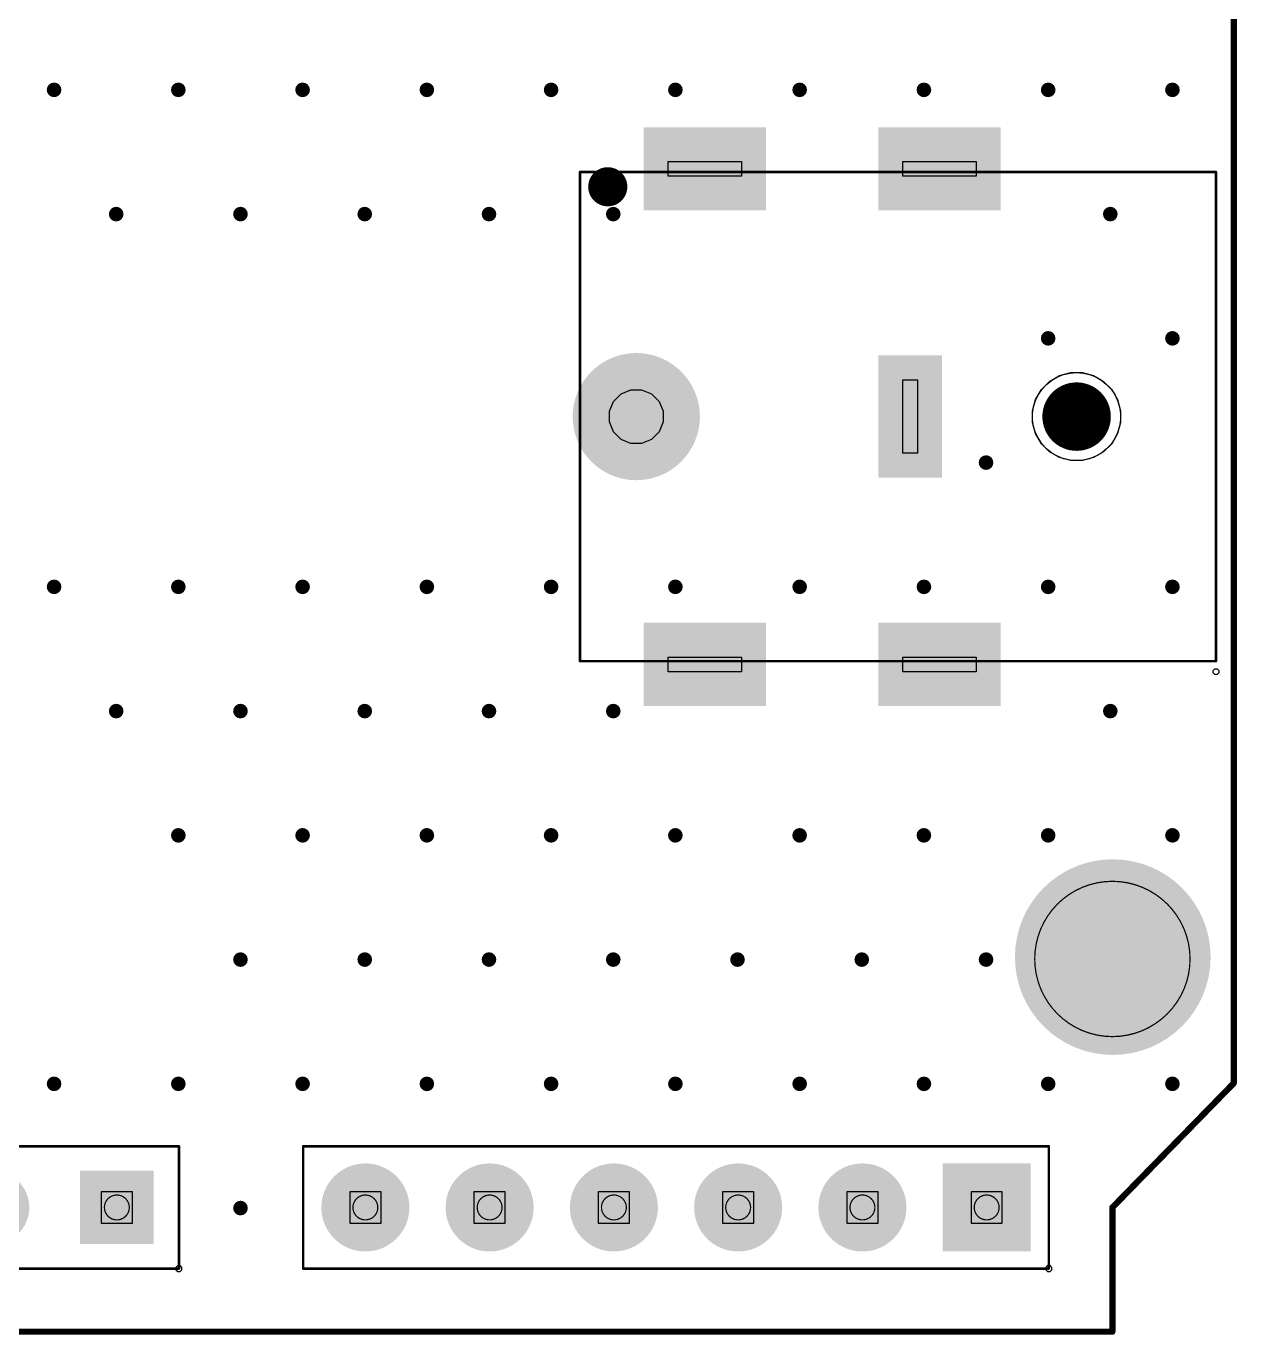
# Model space of a CAD drawing. Header units: inches. Extents: x -0.1 to 68.6, y -0.1 to 53.5.
# Drawn here: x 43.88 to 68.63, y -0.05 to 26.7 of the extents above; entities that cross this region are included whole.
import ezdxf

# ---------------------------------------------------------------- set-up
doc = ezdxf.new("R2010")
doc.units = ezdxf.units.IN
for name, color, linetype in [('Keep-Out Layer', 6, 'Continuous'), ('Mechanical 1', 6, 'Continuous'), ('Mechanical 2', 216, 'Continuous'), ('Mechanical 6', 56, 'Continuous'), ('Mechanical 8', 56, 'Continuous'), ('Mechanical 9', 56, 'Continuous'), ('Multi-Layer', 9, 'Continuous'), ('Pad Holes', 156, 'Continuous'), ('Via Holes', 16, 'Continuous')]:
    doc.layers.add(name, color=color, linetype=linetype)

# ---------------------------------------------------------------- blocks, each defined once
blk = doc.blocks.new('DC_IN_TH_KH_DC_007B_2_1G_6')
at = {"layer": 'Multi-Layer'}
for points in [[(-5.915, 1.85), (-5.915, 4.35), (-4.215, 4.35), (-4.215, 1.85)], [(4.215, 1.85), (4.215, 4.35), (5.915, 4.35), (5.915, 1.85)], [(1.25, 1.85), (-1.25, 1.85), (-1.25, 3.15), (1.25, 3.15)], [(-5.915, -2.95), (-5.915, -0.45), (-4.215, -0.45), (-4.215, -2.95)], [(4.215, -2.95), (4.215, -0.45), (5.915, -0.45), (5.915, -2.95)]]:
    blk.add_hatch(color=9, dxfattribs=at).paths.add_polyline_path(points)
h = blk.add_hatch(color=9, dxfattribs=at)
edge = h.paths.add_edge_path()
edge.add_arc((0, -3.1), 1.3, 0, 360)
at = {"layer": 'Pad Holes'}
h = blk.add_hatch(color=7, dxfattribs=at)
edge = h.paths.add_edge_path()
edge.add_arc((-5.065, 2.65), 0.6, 180, 360)
edge.add_line((-4.465, 2.65), (-4.465, 3.55))
edge.add_arc((-5.065, 3.55), 0.6, 0, 180)
edge.add_line((-5.665, 3.55), (-5.665, 2.65))
h = blk.add_hatch(color=7, dxfattribs=at)
edge = h.paths.add_edge_path()
edge.add_arc((5.065, 2.65), 0.6, 180, 360)
edge.add_line((5.665, 2.65), (5.665, 3.55))
edge.add_arc((5.065, 3.55), 0.6, 0, 180)
edge.add_line((4.465, 3.55), (4.465, 2.65))
h = blk.add_hatch(color=7, dxfattribs=at)
edge = h.paths.add_edge_path()
edge.add_arc((0.6, 2.5), 0.4, 270, 450)
edge.add_line((0.6, 2.9), (-0.6, 2.9))
edge.add_arc((-0.6, 2.5), 0.4, 90, 270)
edge.add_line((-0.6, 2.1), (0.6, 2.1))
h = blk.add_hatch(color=7, dxfattribs=at)
edge = h.paths.add_edge_path()
edge.add_arc((-5.065, -2.15), 0.6, 180, 360)
edge.add_line((-4.465, -2.15), (-4.465, -1.25))
edge.add_arc((-5.065, -1.25), 0.6, 0, 180)
edge.add_line((-5.665, -1.25), (-5.665, -2.15))
h = blk.add_hatch(color=7, dxfattribs=at)
edge = h.paths.add_edge_path()
edge.add_arc((5.065, -2.15), 0.6, 180, 360)
edge.add_line((5.665, -2.15), (5.665, -1.25))
edge.add_arc((5.065, -1.25), 0.6, 0, 180)
edge.add_line((4.465, -1.25), (4.465, -2.15))
h = blk.add_hatch(color=7, dxfattribs=at)
edge = h.paths.add_edge_path()
edge.add_arc((0, -3.1), 0.8, 0, 360)
at = {"layer": 'Keep-Out Layer'}
for p, q in [((-0.553, 6.62), (-0.347, 6.739)), ((-0.45, 6.679), (-0.329, 6.738)), ((-0.347, 6.739), (-0.118, 6.8)), ((-0.329, 6.738), (-0.2, 6.777)), ((-0.2, 6.777), (-0.067, 6.797)), ((-0.118, 6.8), (0.118, 6.8)), ((-0.067, 6.797), (0.067, 6.797)), ((0.067, 6.797), (0.2, 6.777)), ((0.118, 6.8), (0.347, 6.739)), ((0.2, 6.777), (0.329, 6.738)), ((0.329, 6.738), (0.45, 6.679)), ((0.347, 6.739), (0.553, 6.62)), ((-0.839, 6.247), (-0.72, 6.453)), ((-0.744, 6.407), (-0.66, 6.512)), ((-0.72, 6.453), (-0.553, 6.62)), ((-0.66, 6.512), (-0.561, 6.604)), ((-0.561, 6.604), (-0.45, 6.679)), ((0.45, 6.679), (0.561, 6.604)), ((0.553, 6.62), (0.72, 6.453)), ((0.561, 6.604), (0.66, 6.512)), ((0.66, 6.512), (0.744, 6.407)), ((0.72, 6.453), (0.839, 6.247)), ((-0.9, 6.018), (-0.839, 6.247)), ((-0.89, 6.034), (-0.86, 6.165)), ((-0.86, 6.165), (-0.811, 6.29)), ((-0.811, 6.29), (-0.744, 6.407)), ((0.744, 6.407), (0.811, 6.29)), ((0.811, 6.29), (0.86, 6.165)), ((0.839, 6.247), (0.9, 6.018)), ((0.86, 6.165), (0.89, 6.034)), ((-0.9, 5.9), (-0.89, 6.034)), ((-0.9, 5.9), (-0.9, 6.018)), ((-0.9, 5.781), (-0.9, 5.9)), ((-0.89, 5.766), (-0.9, 5.9)), ((0.89, 6.034), (0.9, 5.9)), ((0.9, 5.9), (0.89, 5.766)), ((0.9, 6.018), (0.9, 5.9)), ((0.9, 5.9), (0.9, 5.781)), ((0.9, 5.9), (0.9, 5.9)), ((0.9, 5.9), (0.9, 5.9)), ((0.9, 5.9), (0.9, 5.9)), ((-0.839, 5.553), (-0.9, 5.781)), ((-0.86, 5.635), (-0.89, 5.766)), ((-0.811, 5.509), (-0.86, 5.635)), ((0.86, 5.635), (0.811, 5.509)), ((0.9, 5.781), (0.839, 5.553)), ((0.89, 5.766), (0.86, 5.635)), ((-0.72, 5.347), (-0.839, 5.553)), ((-0.744, 5.393), (-0.811, 5.509)), ((-0.66, 5.288), (-0.744, 5.393)), ((0.744, 5.393), (0.66, 5.288)), ((0.839, 5.553), (0.72, 5.347)), ((0.811, 5.509), (0.744, 5.393)), ((-0.553, 5.18), (-0.72, 5.347)), ((-0.561, 5.196), (-0.66, 5.288)), ((-0.45, 5.12), (-0.561, 5.196)), ((-0.347, 5.061), (-0.553, 5.18)), ((-0.329, 5.062), (-0.45, 5.12)), ((0.45, 5.12), (0.329, 5.062)), ((0.553, 5.18), (0.347, 5.061)), ((0.561, 5.196), (0.45, 5.12)), ((0.72, 5.347), (0.553, 5.18)), ((0.66, 5.288), (0.561, 5.196)), ((-0.118, 5), (-0.347, 5.061)), ((-0.2, 5.022), (-0.329, 5.062)), ((-0.067, 5.002), (-0.2, 5.022)), ((0.118, 5), (-0.118, 5)), ((0.067, 5.002), (-0.067, 5.002)), ((0.2, 5.022), (0.067, 5.002)), ((0.347, 5.061), (0.118, 5)), ((0.329, 5.062), (0.2, 5.022))]:
    blk.add_line(p, q, dxfattribs=at)
for points in [[(0.9, 5.9, 0.00254, 0.00254, 1), (-0.9, 5.9, 0.00254, 0.00254, 1)], [(-0.901, 5.9, 0.00127, 0.00127, 1), (-0.899, 5.9, 0.00127, 0.00127, 1)], [(0.899, 5.9, 0.00127, 0.00127, 1), (0.901, 5.9, 0.00127, 0.00127, 1)]]:
    blk.add_lwpolyline(points, format="xyseb", close=True, dxfattribs=at)
at = {"layer": 'Mechanical 1'}
for points in [[(0.9, 5.9, 0.00254, 0.00254, 1), (-0.9, 5.9, 0.00254, 0.00254, 1)], [(-0.901, 5.9, 0.00127, 0.00127, 1), (-0.899, 5.9, 0.00127, 0.00127, 1)], [(0.899, 5.9, 0.00127, 0.00127, 1), (0.901, 5.9, 0.00127, 0.00127, 1)]]:
    blk.add_lwpolyline(points, format="xyseb", close=True, dxfattribs=at)
at = {"layer": 'Mechanical 2'}
for points in [[(0.35, 5.9, 0.7, 0.7, 1), (-0.35, 5.9, 0.7, 0.7, 1)], [(-0.525, 5.9, 0.35, 0.35, 1), (-0.175, 5.9, 0.35, 0.35, 1)], [(0.175, 5.9, 0.35, 0.35, 1), (0.525, 5.9, 0.35, 0.35, 1)], [(-4.499, -3.683, 0.4, 0.4, 1), (-4.899, -3.683, 0.4, 0.4, 1)], [(-4.999, -3.683, 0.2, 0.2, 1), (-4.799, -3.683, 0.2, 0.2, 1)], [(-4.599, -3.683, 0.2, 0.2, 1), (-4.399, -3.683, 0.2, 0.2, 1)]]:
    blk.add_lwpolyline(points, format="xyseb", close=True, dxfattribs=at)
at = {"layer": 'Mechanical 6'}
for points in [[(-5, -4.25, 0.0508, 0.0508, 0), (-5, 8.75, 0.0508, 0.0508, 0)], [(5, 8.75, 0.0508, 0.0508, 0), (-5, 8.75, 0.0508, 0.0508, 0)], [(5, -4.25, 0.0508, 0.0508, 0), (5, 8.75, 0.0508, 0.0508, 0)], [(5, -4.25, 0.0508, 0.0508, 0), (-5, -4.25, 0.0508, 0.0508, 0)]]:
    blk.add_lwpolyline(points, format="xyseb", dxfattribs=at)
for points in [[(-5.013, 8.75, 0.0254, 0.0254, 1), (-4.987, 8.75, 0.0254, 0.0254, 1)], [(-5.013, 8.75, 0.0254, 0.0254, 1), (-4.987, 8.75, 0.0254, 0.0254, 1)], [(4.987, 8.75, 0.0254, 0.0254, 1), (5.013, 8.75, 0.0254, 0.0254, 1)], [(4.987, 8.75, 0.0254, 0.0254, 1), (5.013, 8.75, 0.0254, 0.0254, 1)], [(-5.013, -4.25, 0.0254, 0.0254, 1), (-4.987, -4.25, 0.0254, 0.0254, 1)], [(-5.013, -4.25, 0.0254, 0.0254, 1), (-4.987, -4.25, 0.0254, 0.0254, 1)], [(4.987, -4.25, 0.0254, 0.0254, 1), (5.013, -4.25, 0.0254, 0.0254, 1)], [(4.987, -4.25, 0.0254, 0.0254, 1), (5.013, -4.25, 0.0254, 0.0254, 1)]]:
    blk.add_lwpolyline(points, format="xyseb", close=True, dxfattribs=at)
at = {"layer": 'Mechanical 8'}
for p, q in [((5.155, 8.775), (5.19, 8.81)), ((5.155, 8.75), (5.155, 8.775)), ((5.155, 8.725), (5.155, 8.75)), ((5.19, 8.69), (5.155, 8.725)), ((5.19, 8.81), (5.24, 8.81)), ((5.24, 8.69), (5.19, 8.69)), ((5.24, 8.81), (5.275, 8.775)), ((5.275, 8.725), (5.24, 8.69)), ((5.275, 8.775), (5.275, 8.75)), ((5.275, 8.75), (5.275, 8.725)), ((5.275, 8.75), (5.275, 8.75)), ((5.275, 8.75), (5.275, 8.75))]:
    blk.add_line(p, q, dxfattribs=at)
at = {"layer": 'Mechanical 9'}
for p, q in [((-5.215, 2.35), (-5.215, 3.85)), ((-5.215, 3.85), (-4.915, 3.85)), ((-4.915, 3.85), (-4.915, 2.35)), ((-4.915, 3.85), (-4.915, 3.85)), ((4.915, 2.35), (4.915, 3.85)), ((4.915, 3.85), (5.215, 3.85)), ((5.215, 3.85), (5.215, 2.35)), ((5.215, 3.85), (5.215, 3.85)), ((-0.75, 2.35), (-0.75, 2.65)), ((-0.75, 2.65), (0.75, 2.65)), ((0.75, 2.65), (0.75, 2.35)), ((-4.915, 2.35), (-5.215, 2.35)), ((0.75, 2.35), (-0.75, 2.35)), ((0.75, 2.35), (0.75, 2.35)), ((5.215, 2.35), (4.915, 2.35)), ((-5.215, -2.45), (-5.215, -0.95)), ((-5.215, -0.95), (-4.915, -0.95)), ((-4.915, -0.95), (-4.915, -2.45)), ((-4.915, -0.95), (-4.915, -0.95)), ((4.915, -2.45), (4.915, -0.95)), ((4.915, -0.95), (5.215, -0.95)), ((5.215, -0.95), (5.215, -2.45)), ((5.215, -0.95), (5.215, -0.95)), ((-4.915, -2.45), (-5.215, -2.45)), ((-0.466, -2.788), (-0.312, -2.634)), ((-0.312, -2.634), (-0.109, -2.55)), ((-0.109, -2.55), (0.109, -2.55)), ((0.109, -2.55), (0.312, -2.634)), ((0.312, -2.634), (0.466, -2.788)), ((5.215, -2.45), (4.915, -2.45)), ((-0.55, -2.991), (-0.466, -2.788)), ((0.466, -2.788), (0.55, -2.991)), ((-0.55, -3.1), (-0.55, -2.991)), ((-0.55, -3.209), (-0.55, -3.1)), ((-0.466, -3.412), (-0.55, -3.209)), ((0.55, -3.209), (0.466, -3.412)), ((0.55, -2.991), (0.55, -3.1)), ((0.55, -3.1), (0.55, -3.209)), ((0.55, -3.1), (0.55, -3.1)), ((0.55, -3.1), (0.55, -3.1)), ((-0.312, -3.566), (-0.466, -3.412)), ((0.466, -3.412), (0.312, -3.566)), ((-0.109, -3.65), (-0.312, -3.566)), ((0.109, -3.65), (-0.109, -3.65)), ((0.312, -3.566), (0.109, -3.65))]:
    blk.add_line(p, q, dxfattribs=at)
blk = doc.blocks.new('HDR_TH_8P_P2_54_V_M_B_38')
at = {"layer": 'Multi-Layer'}
blk.add_hatch(color=9, dxfattribs=at).paths.add_polyline_path([(-9.64, 0.75), (-8.14, 0.75), (-8.14, -0.75), (-9.64, -0.75)])
h = blk.add_hatch(color=9, dxfattribs=at)
edge = h.paths.add_edge_path()
edge.add_arc((-6.35, 0), 0.75, 0, 360)
h = blk.add_hatch(color=9, dxfattribs=at)
edge = h.paths.add_edge_path()
edge.add_arc((-3.81, 0), 0.75, 0, 360)
h = blk.add_hatch(color=9, dxfattribs=at)
edge = h.paths.add_edge_path()
edge.add_arc((-1.27, 0), 0.75, 0, 360)
h = blk.add_hatch(color=9, dxfattribs=at)
edge = h.paths.add_edge_path()
edge.add_arc((1.27, 0), 0.75, 0, 360)
h = blk.add_hatch(color=9, dxfattribs=at)
edge = h.paths.add_edge_path()
edge.add_arc((3.81, 0), 0.75, 0, 360)
h = blk.add_hatch(color=9, dxfattribs=at)
edge = h.paths.add_edge_path()
edge.add_arc((6.35, 0), 0.75, 0, 360)
h = blk.add_hatch(color=9, dxfattribs=at)
edge = h.paths.add_edge_path()
edge.add_arc((8.89, 0), 0.75, 0, 360)
at = {"layer": 'Pad Holes'}
h = blk.add_hatch(color=7, dxfattribs=at)
edge = h.paths.add_edge_path()
edge.add_arc((-8.89, 0), 0.5, 0, 360)
h = blk.add_hatch(color=7, dxfattribs=at)
edge = h.paths.add_edge_path()
edge.add_arc((-6.35, 0), 0.5, 0, 360)
h = blk.add_hatch(color=7, dxfattribs=at)
edge = h.paths.add_edge_path()
edge.add_arc((-3.81, 0), 0.5, 0, 360)
h = blk.add_hatch(color=7, dxfattribs=at)
edge = h.paths.add_edge_path()
edge.add_arc((-1.27, 0), 0.5, 0, 360)
h = blk.add_hatch(color=7, dxfattribs=at)
edge = h.paths.add_edge_path()
edge.add_arc((1.27, 0), 0.5, 0, 360)
h = blk.add_hatch(color=7, dxfattribs=at)
edge = h.paths.add_edge_path()
edge.add_arc((3.81, 0), 0.5, 0, 360)
h = blk.add_hatch(color=7, dxfattribs=at)
edge = h.paths.add_edge_path()
edge.add_arc((6.35, 0), 0.5, 0, 360)
h = blk.add_hatch(color=7, dxfattribs=at)
edge = h.paths.add_edge_path()
edge.add_arc((8.89, 0), 0.5, 0, 360)
at = {"layer": 'Mechanical 6'}
for points in [[(10.16, 1.25, 0.0508, 0.0508, 0), (-10.16, 1.25, 0.0508, 0.0508, 0)], [(-10.16, 1.25, 0.0508, 0.0508, 0), (-10.16, -1.25, 0.0508, 0.0508, 0)], [(10.16, 1.25, 0.0508, 0.0508, 0), (10.16, -1.25, 0.0508, 0.0508, 0)], [(10.16, -1.25, 0.0508, 0.0508, 0), (-10.16, -1.25, 0.0508, 0.0508, 0)]]:
    blk.add_lwpolyline(points, format="xyseb", dxfattribs=at)
for points in [[(-10.173, 1.25, 0.0254, 0.0254, 1), (-10.147, 1.25, 0.0254, 0.0254, 1)], [(-10.173, 1.25, 0.0254, 0.0254, 1), (-10.147, 1.25, 0.0254, 0.0254, 1)], [(10.147, 1.25, 0.0254, 0.0254, 1), (10.173, 1.25, 0.0254, 0.0254, 1)], [(10.147, 1.25, 0.0254, 0.0254, 1), (10.173, 1.25, 0.0254, 0.0254, 1)], [(-10.173, -1.25, 0.0254, 0.0254, 1), (-10.147, -1.25, 0.0254, 0.0254, 1)], [(-10.173, -1.25, 0.0254, 0.0254, 1), (-10.147, -1.25, 0.0254, 0.0254, 1)], [(10.147, -1.25, 0.0254, 0.0254, 1), (10.173, -1.25, 0.0254, 0.0254, 1)], [(10.147, -1.25, 0.0254, 0.0254, 1), (10.173, -1.25, 0.0254, 0.0254, 1)]]:
    blk.add_lwpolyline(points, format="xyseb", close=True, dxfattribs=at)
at = {"layer": 'Mechanical 8'}
for p, q in [((-10.185, 1.311), (-10.221, 1.275)), ((-10.221, 1.275), (-10.221, 1.25)), ((-10.221, 1.25), (-10.221, 1.225)), ((-10.221, 1.225), (-10.185, 1.189)), ((-10.135, 1.311), (-10.185, 1.311)), ((-10.185, 1.189), (-10.135, 1.189)), ((-10.099, 1.275), (-10.135, 1.311)), ((-10.135, 1.189), (-10.099, 1.225)), ((-10.099, 1.25), (-10.1, 1.25)), ((-10.1, 1.25), (-10.099, 1.25)), ((-10.099, 1.25), (-10.099, 1.275)), ((-10.099, 1.225), (-10.099, 1.25))]:
    blk.add_line(p, q, dxfattribs=at)
at = {"layer": 'Mechanical 9'}
for p, q in [((-8.57, 0.32), (-9.21, 0.32)), ((-9.21, 0.32), (-9.21, -0.32)), ((-8.57, -0.32), (-8.57, 0.32)), ((-6.03, 0.32), (-6.67, 0.32)), ((-6.67, 0.32), (-6.67, -0.32)), ((-6.03, -0.32), (-6.03, 0.32)), ((-3.49, 0.32), (-4.13, 0.32)), ((-4.13, 0.32), (-4.13, -0.32)), ((-3.49, -0.32), (-3.49, 0.32)), ((-0.95, 0.32), (-1.59, 0.32)), ((-1.59, 0.32), (-1.59, -0.32)), ((-0.95, -0.32), (-0.95, 0.32)), ((1.59, 0.32), (0.95, 0.32)), ((0.95, 0.32), (0.95, -0.32)), ((1.59, -0.32), (1.59, 0.32)), ((4.13, 0.32), (3.49, 0.32)), ((3.49, 0.32), (3.49, -0.32)), ((4.13, -0.32), (4.13, 0.32)), ((6.67, 0.32), (6.03, 0.32)), ((6.03, 0.32), (6.03, -0.32)), ((6.67, -0.32), (6.67, 0.32)), ((9.21, 0.32), (8.57, 0.32)), ((8.57, 0.32), (8.57, -0.32)), ((9.21, -0.32), (9.21, 0.32)), ((-9.21, -0.32), (-8.57, -0.32)), ((-9.21, -0.32), (-9.21, -0.32)), ((-6.67, -0.32), (-6.03, -0.32)), ((-6.67, -0.32), (-6.67, -0.32)), ((-4.13, -0.32), (-3.49, -0.32)), ((-4.13, -0.32), (-4.13, -0.32)), ((-1.59, -0.32), (-0.95, -0.32)), ((-1.59, -0.32), (-1.59, -0.32)), ((0.95, -0.32), (1.59, -0.32)), ((0.95, -0.32), (0.95, -0.32)), ((3.49, -0.32), (4.13, -0.32)), ((3.49, -0.32), (3.49, -0.32)), ((6.03, -0.32), (6.67, -0.32)), ((6.03, -0.32), (6.03, -0.32)), ((8.57, -0.32), (9.21, -0.32)), ((8.57, -0.32), (8.57, -0.32))]:
    blk.add_line(p, q, dxfattribs=at)
blk = doc.blocks.new('HDR_TH_6P_P2_54_V_M_1_B_40')
at = {"layer": 'Multi-Layer'}
blk.add_hatch(color=9, dxfattribs=at).paths.add_polyline_path([(-7.25, 0.9), (-5.45, 0.9), (-5.45, -0.9), (-7.25, -0.9)])
h = blk.add_hatch(color=9, dxfattribs=at)
edge = h.paths.add_edge_path()
edge.add_arc((-3.81, 0), 0.9, 0, 360)
h = blk.add_hatch(color=9, dxfattribs=at)
edge = h.paths.add_edge_path()
edge.add_arc((-1.27, 0), 0.9, 0, 360)
h = blk.add_hatch(color=9, dxfattribs=at)
edge = h.paths.add_edge_path()
edge.add_arc((1.27, 0), 0.9, 0, 360)
h = blk.add_hatch(color=9, dxfattribs=at)
edge = h.paths.add_edge_path()
edge.add_arc((3.81, 0), 0.9, 0, 360)
h = blk.add_hatch(color=9, dxfattribs=at)
edge = h.paths.add_edge_path()
edge.add_arc((6.35, 0), 0.9, 0, 360)
at = {"layer": 'Pad Holes'}
h = blk.add_hatch(color=7, dxfattribs=at)
edge = h.paths.add_edge_path()
edge.add_arc((-6.35, 0), 0.6, 0, 360)
h = blk.add_hatch(color=7, dxfattribs=at)
edge = h.paths.add_edge_path()
edge.add_arc((-3.81, 0), 0.6, 0, 360)
h = blk.add_hatch(color=7, dxfattribs=at)
edge = h.paths.add_edge_path()
edge.add_arc((-1.27, 0), 0.6, 0, 360)
h = blk.add_hatch(color=7, dxfattribs=at)
edge = h.paths.add_edge_path()
edge.add_arc((1.27, 0), 0.6, 0, 360)
h = blk.add_hatch(color=7, dxfattribs=at)
edge = h.paths.add_edge_path()
edge.add_arc((3.81, 0), 0.6, 0, 360)
h = blk.add_hatch(color=7, dxfattribs=at)
edge = h.paths.add_edge_path()
edge.add_arc((6.35, 0), 0.6, 0, 360)
at = {"layer": 'Mechanical 6'}
for points in [[(7.62, 1.25, 0.0508, 0.0508, 0), (-7.62, 1.25, 0.0508, 0.0508, 0)], [(-7.62, 1.25, 0.0508, 0.0508, 0), (-7.62, -1.25, 0.0508, 0.0508, 0)], [(7.62, 1.25, 0.0508, 0.0508, 0), (7.62, -1.25, 0.0508, 0.0508, 0)], [(7.62, -1.25, 0.0508, 0.0508, 0), (-7.62, -1.25, 0.0508, 0.0508, 0)]]:
    blk.add_lwpolyline(points, format="xyseb", dxfattribs=at)
for points in [[(-7.633, 1.25, 0.0254, 0.0254, 1), (-7.607, 1.25, 0.0254, 0.0254, 1)], [(-7.633, 1.25, 0.0254, 0.0254, 1), (-7.607, 1.25, 0.0254, 0.0254, 1)], [(7.607, 1.25, 0.0254, 0.0254, 1), (7.633, 1.25, 0.0254, 0.0254, 1)], [(7.607, 1.25, 0.0254, 0.0254, 1), (7.633, 1.25, 0.0254, 0.0254, 1)], [(-7.633, -1.25, 0.0254, 0.0254, 1), (-7.607, -1.25, 0.0254, 0.0254, 1)], [(-7.633, -1.25, 0.0254, 0.0254, 1), (-7.607, -1.25, 0.0254, 0.0254, 1)], [(7.607, -1.25, 0.0254, 0.0254, 1), (7.633, -1.25, 0.0254, 0.0254, 1)], [(7.607, -1.25, 0.0254, 0.0254, 1), (7.633, -1.25, 0.0254, 0.0254, 1)]]:
    blk.add_lwpolyline(points, format="xyseb", close=True, dxfattribs=at)
at = {"layer": 'Mechanical 8'}
for p, q in [((-7.645, 1.311), (-7.681, 1.275)), ((-7.681, 1.275), (-7.681, 1.25)), ((-7.681, 1.25), (-7.681, 1.225)), ((-7.681, 1.225), (-7.645, 1.189)), ((-7.595, 1.311), (-7.645, 1.311)), ((-7.645, 1.189), (-7.595, 1.189)), ((-7.559, 1.275), (-7.595, 1.311)), ((-7.595, 1.189), (-7.559, 1.225)), ((-7.559, 1.25), (-7.56, 1.25)), ((-7.56, 1.25), (-7.559, 1.25)), ((-7.559, 1.25), (-7.559, 1.275)), ((-7.559, 1.225), (-7.559, 1.25))]:
    blk.add_line(p, q, dxfattribs=at)
at = {"layer": 'Mechanical 9'}
for p, q in [((-6.03, 0.32), (-6.67, 0.32)), ((-6.67, 0.32), (-6.67, -0.32)), ((-6.03, -0.32), (-6.03, 0.32)), ((-3.49, 0.32), (-4.13, 0.32)), ((-4.13, 0.32), (-4.13, -0.32)), ((-3.49, -0.32), (-3.49, 0.32)), ((-0.95, 0.32), (-1.59, 0.32)), ((-1.59, 0.32), (-1.59, -0.32)), ((-0.95, -0.32), (-0.95, 0.32)), ((1.59, 0.32), (0.95, 0.32)), ((0.95, 0.32), (0.95, -0.32)), ((1.59, -0.32), (1.59, 0.32)), ((4.13, 0.32), (3.49, 0.32)), ((3.49, 0.32), (3.49, -0.32)), ((4.13, -0.32), (4.13, 0.32)), ((6.67, 0.32), (6.03, 0.32)), ((6.03, 0.32), (6.03, -0.32)), ((6.67, -0.32), (6.67, 0.32)), ((-6.67, -0.32), (-6.03, -0.32)), ((-6.67, -0.32), (-6.67, -0.32)), ((-4.13, -0.32), (-3.49, -0.32)), ((-4.13, -0.32), (-4.13, -0.32)), ((-1.59, -0.32), (-0.95, -0.32)), ((-1.59, -0.32), (-1.59, -0.32)), ((0.95, -0.32), (1.59, -0.32)), ((0.95, -0.32), (0.95, -0.32)), ((3.49, -0.32), (4.13, -0.32)), ((3.49, -0.32), (3.49, -0.32)), ((6.03, -0.32), (6.67, -0.32)), ((6.03, -0.32), (6.03, -0.32))]:
    blk.add_line(p, q, dxfattribs=at)

msp = doc.modelspace()

# ---------------------------------------------------------------- hatches: boundary and pattern name
at = {"layer": 'Multi-Layer'}
h = msp.add_hatch(color=9, dxfattribs=at)
edge = h.paths.add_edge_path()
edge.add_arc((66.091, 7.671), 2, 0, 360)
at = {"layer": 'Pad Holes'}
h = msp.add_hatch(color=7, dxfattribs=at)
edge = h.paths.add_edge_path()
edge.add_arc((66.091, 7.671), 1.5, 0, 360)
at = {"layer": 'Via Holes'}
h = msp.add_hatch(color=7, dxfattribs=at)
edge = h.paths.add_edge_path()
edge.add_arc((44.45, 25.4), 0.15, 0, 360)
h = msp.add_hatch(color=7, dxfattribs=at)
edge = h.paths.add_edge_path()
edge.add_arc((46.99, 25.4), 0.15, 0, 360)
h = msp.add_hatch(color=7, dxfattribs=at)
edge = h.paths.add_edge_path()
edge.add_arc((49.53, 25.4), 0.15, 0, 360)
h = msp.add_hatch(color=7, dxfattribs=at)
edge = h.paths.add_edge_path()
edge.add_arc((52.07, 25.4), 0.15, 0, 360)
h = msp.add_hatch(color=7, dxfattribs=at)
edge = h.paths.add_edge_path()
edge.add_arc((54.61, 25.4), 0.15, 0, 360)
h = msp.add_hatch(color=7, dxfattribs=at)
edge = h.paths.add_edge_path()
edge.add_arc((57.15, 25.4), 0.15, 0, 360)
h = msp.add_hatch(color=7, dxfattribs=at)
edge = h.paths.add_edge_path()
edge.add_arc((59.69, 25.4), 0.15, 0, 360)
h = msp.add_hatch(color=7, dxfattribs=at)
edge = h.paths.add_edge_path()
edge.add_arc((62.23, 25.4), 0.15, 0, 360)
h = msp.add_hatch(color=7, dxfattribs=at)
edge = h.paths.add_edge_path()
edge.add_arc((64.77, 25.4), 0.15, 0, 360)
h = msp.add_hatch(color=7, dxfattribs=at)
edge = h.paths.add_edge_path()
edge.add_arc((67.31, 25.4), 0.15, 0, 360)
h = msp.add_hatch(color=7, dxfattribs=at)
edge = h.paths.add_edge_path()
edge.add_arc((45.72, 22.86), 0.15, 0, 360)
h = msp.add_hatch(color=7, dxfattribs=at)
edge = h.paths.add_edge_path()
edge.add_arc((48.26, 22.86), 0.15, 0, 360)
h = msp.add_hatch(color=7, dxfattribs=at)
edge = h.paths.add_edge_path()
edge.add_arc((50.8, 22.86), 0.15, 0, 360)
h = msp.add_hatch(color=7, dxfattribs=at)
edge = h.paths.add_edge_path()
edge.add_arc((53.34, 22.86), 0.15, 0, 360)
h = msp.add_hatch(color=7, dxfattribs=at)
edge = h.paths.add_edge_path()
edge.add_arc((55.88, 22.86), 0.15, 0, 360)
h = msp.add_hatch(color=7, dxfattribs=at)
edge = h.paths.add_edge_path()
edge.add_arc((66.04, 22.86), 0.15, 0, 360)
h = msp.add_hatch(color=7, dxfattribs=at)
edge = h.paths.add_edge_path()
edge.add_arc((64.77, 20.32), 0.15, 0, 360)
h = msp.add_hatch(color=7, dxfattribs=at)
edge = h.paths.add_edge_path()
edge.add_arc((67.31, 20.32), 0.15, 0, 360)
h = msp.add_hatch(color=7, dxfattribs=at)
edge = h.paths.add_edge_path()
edge.add_arc((63.5, 17.78), 0.15, 0, 360)
h = msp.add_hatch(color=7, dxfattribs=at)
edge = h.paths.add_edge_path()
edge.add_arc((44.45, 15.24), 0.15, 0, 360)
h = msp.add_hatch(color=7, dxfattribs=at)
edge = h.paths.add_edge_path()
edge.add_arc((46.99, 15.24), 0.15, 0, 360)
h = msp.add_hatch(color=7, dxfattribs=at)
edge = h.paths.add_edge_path()
edge.add_arc((49.53, 15.24), 0.15, 0, 360)
h = msp.add_hatch(color=7, dxfattribs=at)
edge = h.paths.add_edge_path()
edge.add_arc((52.07, 15.24), 0.15, 0, 360)
h = msp.add_hatch(color=7, dxfattribs=at)
edge = h.paths.add_edge_path()
edge.add_arc((54.61, 15.24), 0.15, 0, 360)
h = msp.add_hatch(color=7, dxfattribs=at)
edge = h.paths.add_edge_path()
edge.add_arc((57.15, 15.24), 0.15, 0, 360)
h = msp.add_hatch(color=7, dxfattribs=at)
edge = h.paths.add_edge_path()
edge.add_arc((59.69, 15.24), 0.15, 0, 360)
h = msp.add_hatch(color=7, dxfattribs=at)
edge = h.paths.add_edge_path()
edge.add_arc((62.23, 15.24), 0.15, 0, 360)
h = msp.add_hatch(color=7, dxfattribs=at)
edge = h.paths.add_edge_path()
edge.add_arc((64.77, 15.24), 0.15, 0, 360)
h = msp.add_hatch(color=7, dxfattribs=at)
edge = h.paths.add_edge_path()
edge.add_arc((67.31, 15.24), 0.15, 0, 360)
h = msp.add_hatch(color=7, dxfattribs=at)
edge = h.paths.add_edge_path()
edge.add_arc((45.72, 12.7), 0.15, 0, 360)
h = msp.add_hatch(color=7, dxfattribs=at)
edge = h.paths.add_edge_path()
edge.add_arc((48.26, 12.7), 0.15, 0, 360)
h = msp.add_hatch(color=7, dxfattribs=at)
edge = h.paths.add_edge_path()
edge.add_arc((50.8, 12.7), 0.15, 0, 360)
h = msp.add_hatch(color=7, dxfattribs=at)
edge = h.paths.add_edge_path()
edge.add_arc((53.34, 12.7), 0.15, 0, 360)
h = msp.add_hatch(color=7, dxfattribs=at)
edge = h.paths.add_edge_path()
edge.add_arc((55.88, 12.7), 0.15, 0, 360)
h = msp.add_hatch(color=7, dxfattribs=at)
edge = h.paths.add_edge_path()
edge.add_arc((66.04, 12.7), 0.15, 0, 360)
h = msp.add_hatch(color=7, dxfattribs=at)
edge = h.paths.add_edge_path()
edge.add_arc((46.99, 10.16), 0.15, 0, 360)
h = msp.add_hatch(color=7, dxfattribs=at)
edge = h.paths.add_edge_path()
edge.add_arc((49.53, 10.16), 0.15, 0, 360)
h = msp.add_hatch(color=7, dxfattribs=at)
edge = h.paths.add_edge_path()
edge.add_arc((52.07, 10.16), 0.15, 0, 360)
h = msp.add_hatch(color=7, dxfattribs=at)
edge = h.paths.add_edge_path()
edge.add_arc((54.61, 10.16), 0.15, 0, 360)
h = msp.add_hatch(color=7, dxfattribs=at)
edge = h.paths.add_edge_path()
edge.add_arc((57.15, 10.16), 0.15, 0, 360)
h = msp.add_hatch(color=7, dxfattribs=at)
edge = h.paths.add_edge_path()
edge.add_arc((59.69, 10.16), 0.15, 0, 360)
h = msp.add_hatch(color=7, dxfattribs=at)
edge = h.paths.add_edge_path()
edge.add_arc((62.23, 10.16), 0.15, 0, 360)
h = msp.add_hatch(color=7, dxfattribs=at)
edge = h.paths.add_edge_path()
edge.add_arc((64.77, 10.16), 0.15, 0, 360)
h = msp.add_hatch(color=7, dxfattribs=at)
edge = h.paths.add_edge_path()
edge.add_arc((67.31, 10.16), 0.15, 0, 360)
h = msp.add_hatch(color=7, dxfattribs=at)
edge = h.paths.add_edge_path()
edge.add_arc((48.26, 7.62), 0.15, 0, 360)
h = msp.add_hatch(color=7, dxfattribs=at)
edge = h.paths.add_edge_path()
edge.add_arc((50.8, 7.62), 0.15, 0, 360)
h = msp.add_hatch(color=7, dxfattribs=at)
edge = h.paths.add_edge_path()
edge.add_arc((53.34, 7.62), 0.15, 0, 360)
h = msp.add_hatch(color=7, dxfattribs=at)
edge = h.paths.add_edge_path()
edge.add_arc((55.88, 7.62), 0.15, 0, 360)
h = msp.add_hatch(color=7, dxfattribs=at)
edge = h.paths.add_edge_path()
edge.add_arc((58.42, 7.62), 0.15, 0, 360)
h = msp.add_hatch(color=7, dxfattribs=at)
edge = h.paths.add_edge_path()
edge.add_arc((60.96, 7.62), 0.15, 0, 360)
h = msp.add_hatch(color=7, dxfattribs=at)
edge = h.paths.add_edge_path()
edge.add_arc((63.5, 7.62), 0.15, 0, 360)
h = msp.add_hatch(color=7, dxfattribs=at)
edge = h.paths.add_edge_path()
edge.add_arc((44.45, 5.08), 0.15, 0, 360)
h = msp.add_hatch(color=7, dxfattribs=at)
edge = h.paths.add_edge_path()
edge.add_arc((46.99, 5.08), 0.15, 0, 360)
h = msp.add_hatch(color=7, dxfattribs=at)
edge = h.paths.add_edge_path()
edge.add_arc((49.53, 5.08), 0.15, 0, 360)
h = msp.add_hatch(color=7, dxfattribs=at)
edge = h.paths.add_edge_path()
edge.add_arc((52.07, 5.08), 0.15, 0, 360)
h = msp.add_hatch(color=7, dxfattribs=at)
edge = h.paths.add_edge_path()
edge.add_arc((54.61, 5.08), 0.15, 0, 360)
h = msp.add_hatch(color=7, dxfattribs=at)
edge = h.paths.add_edge_path()
edge.add_arc((57.15, 5.08), 0.15, 0, 360)
h = msp.add_hatch(color=7, dxfattribs=at)
edge = h.paths.add_edge_path()
edge.add_arc((59.69, 5.08), 0.15, 0, 360)
h = msp.add_hatch(color=7, dxfattribs=at)
edge = h.paths.add_edge_path()
edge.add_arc((62.23, 5.08), 0.15, 0, 360)
h = msp.add_hatch(color=7, dxfattribs=at)
edge = h.paths.add_edge_path()
edge.add_arc((64.77, 5.08), 0.15, 0, 360)
h = msp.add_hatch(color=7, dxfattribs=at)
edge = h.paths.add_edge_path()
edge.add_arc((67.31, 5.08), 0.15, 0, 360)
h = msp.add_hatch(color=7, dxfattribs=at)
edge = h.paths.add_edge_path()
edge.add_arc((48.26, 2.54), 0.15, 0, 360)

# ---------------------------------------------------------------- linework, layer by layer
at = {"layer": 'Mechanical 1'}
for points in [[(68.563, 5.093, 0.127, 0.127, 0), (68.563, 37.859, 0.127, 0.127, 0)], [(66.083, 2.553, 0.127, 0.127, 0), (68.563, 5.093, 0.127, 0.127, 0)], [(66.083, 0.013, 0.127, 0.127, 0), (66.083, 2.553, 0.127, 0.127, 0)], [(0.013, 0.013, 0.127, 0.127, 0), (66.083, 0.013, 0.127, 0.127, 0)]]:
    msp.add_lwpolyline(points, format="xyseb", dxfattribs=at)
for points in [[(67.67, 7.633, 0.0254, 0.0254, 1), (64.495, 7.633, 0.0254, 0.0254, 1)], [(64.489, 7.633, 0.0127, 0.0127, 1), (64.502, 7.633, 0.0127, 0.0127, 1)], [(67.664, 7.633, 0.0127, 0.0127, 1), (67.677, 7.633, 0.0127, 0.0127, 1)], [(68.531, 5.093, 0.0635, 0.0635, 1), (68.594, 5.093, 0.0635, 0.0635, 1)], [(68.531, 5.093, 0.0635, 0.0635, 1), (68.594, 5.093, 0.0635, 0.0635, 1)], [(45.987, 2.553, 0.0254, 0.0254, 1), (45.479, 2.553, 0.0254, 0.0254, 1)], [(51.067, 2.553, 0.0254, 0.0254, 1), (50.559, 2.553, 0.0254, 0.0254, 1)], [(53.607, 2.553, 0.0254, 0.0254, 1), (53.099, 2.553, 0.0254, 0.0254, 1)], [(56.147, 2.553, 0.0254, 0.0254, 1), (55.639, 2.553, 0.0254, 0.0254, 1)], [(58.687, 2.553, 0.0254, 0.0254, 1), (58.179, 2.553, 0.0254, 0.0254, 1)], [(61.227, 2.553, 0.0254, 0.0254, 1), (60.719, 2.553, 0.0254, 0.0254, 1)], [(63.767, 2.553, 0.0254, 0.0254, 1), (63.259, 2.553, 0.0254, 0.0254, 1)], [(45.472, 2.553, 0.0127, 0.0127, 1), (45.485, 2.553, 0.0127, 0.0127, 1)], [(45.98, 2.553, 0.0127, 0.0127, 1), (45.993, 2.553, 0.0127, 0.0127, 1)], [(50.552, 2.553, 0.0127, 0.0127, 1), (50.565, 2.553, 0.0127, 0.0127, 1)], [(51.06, 2.553, 0.0127, 0.0127, 1), (51.073, 2.553, 0.0127, 0.0127, 1)], [(53.092, 2.553, 0.0127, 0.0127, 1), (53.105, 2.553, 0.0127, 0.0127, 1)], [(53.6, 2.553, 0.0127, 0.0127, 1), (53.613, 2.553, 0.0127, 0.0127, 1)], [(55.632, 2.553, 0.0127, 0.0127, 1), (55.645, 2.553, 0.0127, 0.0127, 1)], [(56.14, 2.553, 0.0127, 0.0127, 1), (56.153, 2.553, 0.0127, 0.0127, 1)], [(58.172, 2.553, 0.0127, 0.0127, 1), (58.185, 2.553, 0.0127, 0.0127, 1)], [(58.68, 2.553, 0.0127, 0.0127, 1), (58.693, 2.553, 0.0127, 0.0127, 1)], [(60.712, 2.553, 0.0127, 0.0127, 1), (60.725, 2.553, 0.0127, 0.0127, 1)], [(61.22, 2.553, 0.0127, 0.0127, 1), (61.233, 2.553, 0.0127, 0.0127, 1)], [(63.252, 2.553, 0.0127, 0.0127, 1), (63.265, 2.553, 0.0127, 0.0127, 1)], [(63.76, 2.553, 0.0127, 0.0127, 1), (63.773, 2.553, 0.0127, 0.0127, 1)], [(66.051, 2.553, 0.0635, 0.0635, 1), (66.114, 2.553, 0.0635, 0.0635, 1)], [(66.051, 2.553, 0.0635, 0.0635, 1), (66.114, 2.553, 0.0635, 0.0635, 1)], [(66.051, 0.013, 0.0635, 0.0635, 1), (66.114, 0.013, 0.0635, 0.0635, 1)], [(66.051, 0.013, 0.0635, 0.0635, 1), (66.114, 0.013, 0.0635, 0.0635, 1)]]:
    msp.add_lwpolyline(points, format="xyseb", close=True, dxfattribs=at)

# ---------------------------------------------------------------- block references
for name, p, rotation in [('DC_IN_TH_KH_DC_007B_2_1G_6', (59.451, 18.72), 270), ('HDR_TH_8P_P2_54_V_M_B_38', (36.843, 2.553), 180), ('HDR_TH_6P_P2_54_V_M_1_B_40', (57.163, 2.553), 180)]:
    msp.add_blockref(name, p, dxfattribs=dict(rotation=rotation))

doc.saveas('drawing.dxf')
